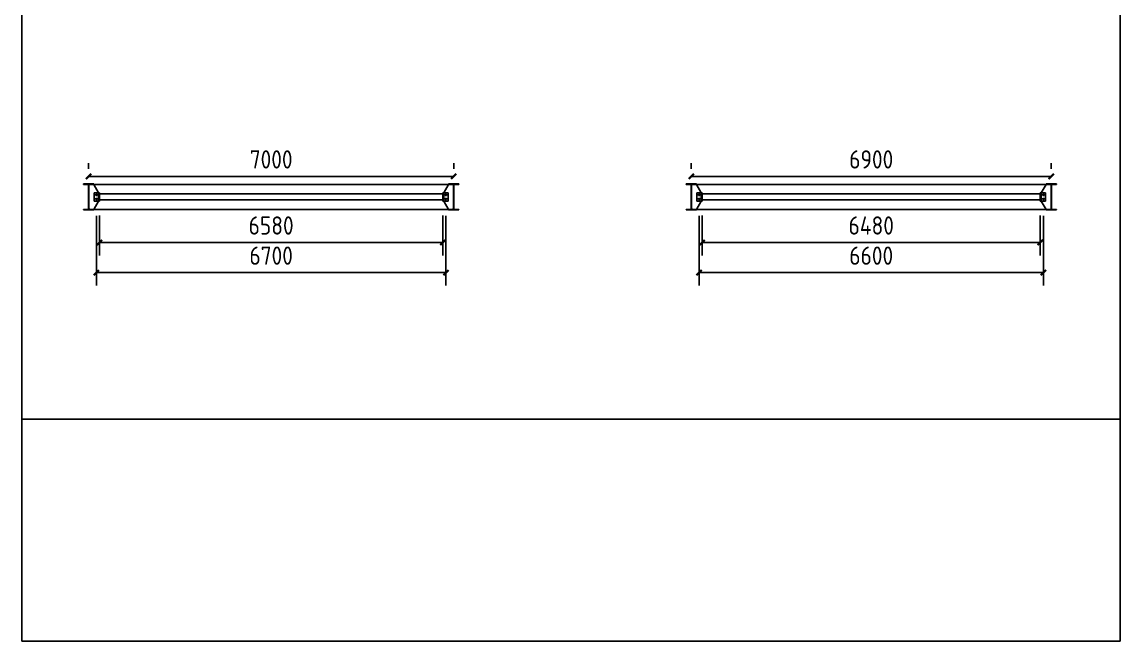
# Model space of a CAD drawing. Extents: x 102162 to 621267, y -39398 to 328893.
# Drawn here: x 176412 to 197458, y -3604 to 8265 of the extents above; entities that cross this region are included whole.
import ezdxf

# ---------------------------------------------------------------- set-up
doc = ezdxf.new("R2010")
doc.units = 0
doc.header["$LTSCALE"] = 1000
doc.header["$MEASUREMENT"] = 0
doc.styles.get("Standard").update_dxf_attribs({"font": 'gbenor.shx', "bigfont": 'gbcbig.shx'})
doc.dimstyles.get("Standard").update_dxf_attribs({"dimscale": 100, "dimtxt": 3.5, "dimasz": 1, "dimexe": 2.5, "dimexo": 3, "dimgap": 1.5, "dimtad": 1, "dimdec": 0, "dimzin": 0, "dimdsep": 46, "dimtxsty": 'Standard', "dimblk": 'ARCHTICK', "dimcen": 0.09, "dimadec": 0, "dimazin": 0, "dimtfac": 1, "dimtdec": 0, "dimtix": 1, "dimtmove": 2, "dimatfit": 3, "dimfxl": 1, "dimtolj": 1, "dimtzin": 0, "dimarcsym": 0})

# ---------------------------------------------------------------- blocks, each defined once
blk = doc.blocks.new('_ArchTick')
at = {"color": 0, "linetype": 'ByBlock', "const_width": 0.4}
blk.add_lwpolyline([(-0.5, -0.5), (0.5, 0.5)], dxfattribs=at)
blk = doc.blocks.new('*D3177')
at = {"color": 0, "lineweight": -2}
for p, q in [((177688, 5451), (177688, 5555)), ((184688, 5451), (184688, 5555)), ((184688, 5305), (177688, 5305))]:
    blk.add_line(p, q, dxfattribs=at)
at = {"layer": 'Defpoints', "color": 0}
for p in [(177688, 5305), (177688, 5151), (184688, 5151)]:
    blk.add_point(p, dxfattribs=at)
at = {"color": 0, "lineweight": -2, "xscale": 100, "yscale": 100, "zscale": 100, "rotation": 180}
blk.add_blockref('_ArchTick', (177688, 5305), dxfattribs=at)
at = {"color": 0, "lineweight": -2, "xscale": 100, "yscale": 100, "zscale": 100}
blk.add_blockref('_ArchTick', (184688, 5305), dxfattribs=at)
at = {"color": 0, "insert": (181188, 5630), "char_height": 350, "attachment_point": 5}
blk.add_mtext('\\A1;7000', dxfattribs=at)
blk = doc.blocks.new('*D3197')
at = {"color": 0, "lineweight": -2}
for p, q in [((177898, 4554), (177898, 3788)), ((184478, 4554), (184478, 3788)), ((184478, 4038), (177898, 4038))]:
    blk.add_line(p, q, dxfattribs=at)
at = {"layer": 'Defpoints', "color": 0}
for p in [(177898, 4854), (184478, 4854), (177898, 4038)]:
    blk.add_point(p, dxfattribs=at)
at = {"color": 0, "lineweight": -2, "xscale": 100, "yscale": 100, "zscale": 100, "rotation": 180}
blk.add_blockref('_ArchTick', (177898, 4038), dxfattribs=at)
at = {"color": 0, "lineweight": -2, "xscale": 100, "yscale": 100, "zscale": 100}
blk.add_blockref('_ArchTick', (184478, 4038), dxfattribs=at)
at = {"color": 0, "insert": (181188, 4363), "char_height": 350, "attachment_point": 5}
blk.add_mtext('\\A1;6580', dxfattribs=at)
blk = doc.blocks.new('*D3198')
at = {"color": 0, "lineweight": -2}
for p, q in [((177838, 4547), (177838, 3210)), ((184538, 4547), (184538, 3210)), ((177838, 3460), (184538, 3460))]:
    blk.add_line(p, q, dxfattribs=at)
at = {"layer": 'Defpoints', "color": 0}
for p in [(177838, 4847), (184538, 4847), (184538, 3460)]:
    blk.add_point(p, dxfattribs=at)
at = {"color": 0, "lineweight": -2, "xscale": 100, "yscale": 100, "zscale": 100, "rotation": 180}
blk.add_blockref('_ArchTick', (177838, 3460), dxfattribs=at)
at = {"color": 0, "lineweight": -2, "xscale": 100, "yscale": 100, "zscale": 100}
blk.add_blockref('_ArchTick', (184538, 3460), dxfattribs=at)
at = {"color": 0, "insert": (181188, 3785), "char_height": 350, "attachment_point": 5}
blk.add_mtext('\\A1;6700', dxfattribs=at)
blk = doc.blocks.new('*D3199')
at = {"color": 0, "lineweight": -2}
for p, q in [((189240, 5451), (189240, 5555)), ((196140, 5451), (196140, 5555)), ((196140, 5305), (189240, 5305))]:
    blk.add_line(p, q, dxfattribs=at)
at = {"layer": 'Defpoints', "color": 0}
for p in [(189240, 5305), (189240, 5151), (196140, 5151)]:
    blk.add_point(p, dxfattribs=at)
at = {"color": 0, "lineweight": -2, "xscale": 100, "yscale": 100, "zscale": 100, "rotation": 180}
blk.add_blockref('_ArchTick', (189240, 5305), dxfattribs=at)
at = {"color": 0, "lineweight": -2, "xscale": 100, "yscale": 100, "zscale": 100}
blk.add_blockref('_ArchTick', (196140, 5305), dxfattribs=at)
at = {"color": 0, "insert": (192690, 5630), "char_height": 350, "attachment_point": 5}
blk.add_mtext('\\A1;6900', dxfattribs=at)
blk = doc.blocks.new('*D3200')
at = {"color": 0, "lineweight": -2}
for p, q in [((189450, 4554), (189450, 3788)), ((195930, 4554), (195930, 3788)), ((195930, 4038), (189450, 4038))]:
    blk.add_line(p, q, dxfattribs=at)
at = {"layer": 'Defpoints', "color": 0}
for p in [(189450, 4854), (195930, 4854), (189450, 4038)]:
    blk.add_point(p, dxfattribs=at)
at = {"color": 0, "lineweight": -2, "xscale": 100, "yscale": 100, "zscale": 100, "rotation": 180}
blk.add_blockref('_ArchTick', (189450, 4038), dxfattribs=at)
at = {"color": 0, "lineweight": -2, "xscale": 100, "yscale": 100, "zscale": 100}
blk.add_blockref('_ArchTick', (195930, 4038), dxfattribs=at)
at = {"color": 0, "insert": (192690, 4363), "char_height": 350, "attachment_point": 5}
blk.add_mtext('\\A1;6480', dxfattribs=at)
blk = doc.blocks.new('*D3201')
at = {"color": 0, "lineweight": -2}
for p, q in [((189390, 4547), (189390, 3210)), ((195990, 4547), (195990, 3210)), ((189390, 3460), (195990, 3460))]:
    blk.add_line(p, q, dxfattribs=at)
at = {"layer": 'Defpoints', "color": 0}
for p in [(189390, 4847), (195990, 4847), (195990, 3460)]:
    blk.add_point(p, dxfattribs=at)
at = {"color": 0, "lineweight": -2, "xscale": 100, "yscale": 100, "zscale": 100, "rotation": 180}
blk.add_blockref('_ArchTick', (189390, 3460), dxfattribs=at)
at = {"color": 0, "lineweight": -2, "xscale": 100, "yscale": 100, "zscale": 100}
blk.add_blockref('_ArchTick', (195990, 3460), dxfattribs=at)
at = {"color": 0, "insert": (192690, 3785), "char_height": 350, "attachment_point": 5}
blk.add_mtext('\\A1;6600', dxfattribs=at)

msp = doc.modelspace()

# ---------------------------------------------------------------- linework, layer by layer
at = {"color": 4}
for p, q in [((177691.3, 5161.4), (177588.3, 5161.4)), ((177588.3, 5151.4), (177691.3, 5151.4)), ((177685.3, 5151.4), (177685.3, 4671.4)), ((177788.3, 5161.4), (177691.3, 5161.4)), ((177691.3, 5151.4), (177691.3, 4671.4)), ((177788.3, 5151.4), (177691.3, 5151.4)), ((177788.3, 5161.4), (177788.3, 5151.4)), ((184588.3, 5161.4), (184685.3, 5161.4)), ((184588.3, 5161.4), (184588.3, 5151.4)), ((184588.3, 5151.4), (184685.3, 5151.4)), ((184685.3, 5161.4), (184788.3, 5161.4)), ((184685.3, 5151.4), (184685.3, 4671.4)), ((184788.3, 5151.4), (184685.3, 5151.4)), ((184691.3, 5151.4), (184691.3, 4671.4)), ((189242.6, 5161.4), (189139.6, 5161.4)), ((189139.6, 5151.4), (189242.6, 5151.4)), ((189236.6, 5151.4), (189236.6, 4671.4)), ((189339.6, 5161.4), (189242.6, 5161.4)), ((189242.6, 5151.4), (189242.6, 4671.4)), ((189339.6, 5151.4), (189242.6, 5151.4)), ((189339.6, 5161.4), (189339.6, 5151.4)), ((196039.6, 5161.4), (196136.6, 5161.4)), ((196039.6, 5161.4), (196039.6, 5151.4)), ((196039.6, 5151.4), (196136.6, 5151.4)), ((196136.6, 5161.4), (196239.6, 5161.4)), ((196136.6, 5151.4), (196136.6, 4671.4)), ((196239.6, 5151.4), (196136.6, 5151.4)), ((196142.6, 5151.4), (196142.6, 4671.4)), ((177588.3, 4661.4), (177588.3, 4671.4)), ((177588.3, 4671.4), (177691.3, 4671.4)), ((177691.3, 4661.4), (177588.3, 4661.4)), ((177691.3, 4671.4), (177788.3, 4671.4)), ((177691.3, 4661.4), (177788.3, 4661.4)), ((177788.3, 4661.4), (177788.3, 4671.4)), ((184685.3, 4671.4), (184588.3, 4671.4)), ((184588.3, 4661.4), (184588.3, 4671.4)), ((184685.3, 4661.4), (184588.3, 4661.4)), ((184788.3, 4671.4), (184685.3, 4671.4)), ((184685.3, 4661.4), (184788.3, 4661.4)), ((184788.3, 4661.4), (184788.3, 4671.4)), ((189139.6, 4661.4), (189139.6, 4671.4)), ((189139.6, 4671.4), (189242.6, 4671.4)), ((189242.6, 4661.4), (189139.6, 4661.4)), ((189242.6, 4671.4), (189339.6, 4671.4)), ((189242.6, 4661.4), (189339.6, 4661.4)), ((189339.6, 4661.4), (189339.6, 4671.4)), ((196136.6, 4671.4), (196039.6, 4671.4)), ((196039.6, 4661.4), (196039.6, 4671.4)), ((196136.6, 4661.4), (196039.6, 4661.4)), ((196239.6, 4671.4), (196136.6, 4671.4)), ((196136.6, 4661.4), (196239.6, 4661.4)), ((196239.6, 4661.4), (196239.6, 4671.4))]:
    msp.add_line(p, q, dxfattribs=at)
for p, q in [((177588.3, 5161.4), (177588.3, 5151.4)), ((177688.3, 5151.4), (184688.3, 5151.4)), ((177788.3, 5151.4), (177878.3, 4991.4)), ((184588.3, 5151.4), (184498.3, 4991.4)), ((184788.3, 5161.4), (184788.3, 5151.4)), ((189139.6, 5161.4), (189139.6, 5151.4)), ((189239.6, 5151.4), (196139.6, 5151.4)), ((189339.6, 5151.4), (189429.6, 4991.4)), ((196039.6, 5151.4), (195949.6, 4991.4)), ((196239.6, 5161.4), (196239.6, 5151.4)), ((177898.3, 4968.4), (184478.3, 4968.4)), ((177898.3, 4854.4), (184478.3, 4854.4)), ((189449.6, 4968.4), (195929.6, 4968.4)), ((189449.6, 4854.4), (195929.6, 4854.4)), ((177688.3, 4671.4), (184688.3, 4671.4)), ((177788.3, 4671.4), (177878.3, 4831.4)), ((184588.3, 4671.4), (184498.3, 4831.4)), ((189239.6, 4671.4), (196139.6, 4671.4)), ((189339.6, 4671.4), (189429.6, 4831.4)), ((196039.6, 4671.4), (195949.6, 4831.4))]:
    msp.add_line(p, q)
at = {"color": 1}
for p, q in [((177688.3, 5151.4), (177688.3, 4671.4)), ((184688.3, 5151.4), (184688.3, 4671.4)), ((189239.6, 5151.4), (189239.6, 4671.4)), ((196139.6, 5151.4), (196139.6, 4671.4))]:
    msp.add_line(p, q, dxfattribs=at)
at = {"color": 2}
for p, q in [((177706.3, 5151.4), (177691.3, 5136.4)), ((177691.3, 5151.4), (177691.3, 4671.4)), ((177788.3, 5151.4), (177691.3, 5151.4)), ((184670.3, 5151.4), (184685.3, 5136.4)), ((189257.6, 5151.4), (189242.6, 5136.4)), ((189242.6, 5151.4), (189242.6, 4671.4)), ((189339.6, 5151.4), (189242.6, 5151.4)), ((196121.6, 5151.4), (196136.6, 5136.4)), ((177862.3, 4951.4), (177814.3, 4951.4)), ((177862.3, 4951.4), (177814.3, 4951.4)), ((177862.3, 4951.4), (177814.3, 4951.4)), ((177862.3, 4871.4), (177814.3, 4871.4)), ((177862.3, 4871.4), (177814.3, 4871.4)), ((177862.3, 4871.4), (177814.3, 4871.4)), ((177838.3, 4927.4), (177838.3, 4975.4)), ((177838.3, 4927.4), (177838.3, 4975.4)), ((177838.3, 4927.4), (177838.3, 4975.4)), ((177838.3, 4847.4), (177838.3, 4895.4)), ((177838.3, 4847.4), (177838.3, 4895.4)), ((177838.3, 4847.4), (177838.3, 4895.4)), ((177878.3, 4831.4), (177878.3, 4991.4)), ((177878.3, 4831.4), (177878.3, 4991.4)), ((177878.3, 4831.4), (177878.3, 4991.4)), ((184498.3, 4831.4), (184498.3, 4991.4)), ((184498.3, 4831.4), (184498.3, 4991.4)), ((184498.3, 4831.4), (184498.3, 4991.4)), ((184514.3, 4951.4), (184562.3, 4951.4)), ((184514.3, 4951.4), (184562.3, 4951.4)), ((184514.3, 4951.4), (184562.3, 4951.4)), ((184514.3, 4871.4), (184562.3, 4871.4)), ((184514.3, 4871.4), (184562.3, 4871.4)), ((184514.3, 4871.4), (184562.3, 4871.4)), ((184538.3, 4927.4), (184538.3, 4975.4)), ((184538.3, 4927.4), (184538.3, 4975.4)), ((184538.3, 4927.4), (184538.3, 4975.4)), ((184538.3, 4847.4), (184538.3, 4895.4)), ((184538.3, 4847.4), (184538.3, 4895.4)), ((184538.3, 4847.4), (184538.3, 4895.4)), ((189413.6, 4951.4), (189365.6, 4951.4)), ((189413.6, 4951.4), (189365.6, 4951.4)), ((189413.6, 4951.4), (189365.6, 4951.4)), ((189413.6, 4871.4), (189365.6, 4871.4)), ((189413.6, 4871.4), (189365.6, 4871.4)), ((189413.6, 4871.4), (189365.6, 4871.4)), ((189389.6, 4927.4), (189389.6, 4975.4)), ((189389.6, 4927.4), (189389.6, 4975.4)), ((189389.6, 4927.4), (189389.6, 4975.4)), ((189389.6, 4847.4), (189389.6, 4895.4)), ((189389.6, 4847.4), (189389.6, 4895.4)), ((189389.6, 4847.4), (189389.6, 4895.4)), ((189429.6, 4831.4), (189429.6, 4991.4)), ((189429.6, 4831.4), (189429.6, 4991.4)), ((189429.6, 4831.4), (189429.6, 4991.4)), ((195949.6, 4831.4), (195949.6, 4991.4)), ((195949.6, 4831.4), (195949.6, 4991.4)), ((195949.6, 4831.4), (195949.6, 4991.4)), ((195965.6, 4951.4), (196013.6, 4951.4)), ((195965.6, 4951.4), (196013.6, 4951.4)), ((195965.6, 4951.4), (196013.6, 4951.4)), ((195965.6, 4871.4), (196013.6, 4871.4)), ((195965.6, 4871.4), (196013.6, 4871.4)), ((195965.6, 4871.4), (196013.6, 4871.4)), ((195989.6, 4927.4), (195989.6, 4975.4)), ((195989.6, 4927.4), (195989.6, 4975.4)), ((195989.6, 4927.4), (195989.6, 4975.4)), ((195989.6, 4847.4), (195989.6, 4895.4)), ((195989.6, 4847.4), (195989.6, 4895.4)), ((195989.6, 4847.4), (195989.6, 4895.4)), ((177691.3, 4686.4), (177706.3, 4671.4)), ((177691.3, 4671.4), (177788.3, 4671.4)), ((184685.3, 4686.4), (184670.3, 4671.4)), ((189242.6, 4686.4), (189257.6, 4671.4)), ((189242.6, 4671.4), (189339.6, 4671.4)), ((196136.6, 4686.4), (196121.6, 4671.4))]:
    msp.add_line(p, q, dxfattribs=at)
at = {"color": 6}
for p, q in [((177798.3, 4831.4), (177798.3, 4991.4)), ((177798.3, 4991.4), (177898.3, 4991.4)), ((177888.3, 4831.4), (177888.3, 4991.4)), ((177898.3, 4831.4), (177898.3, 4991.4)), ((184478.3, 4831.4), (184478.3, 4991.4)), ((184578.3, 4991.4), (184478.3, 4991.4)), ((184488.3, 4831.4), (184488.3, 4991.4)), ((184578.3, 4831.4), (184578.3, 4991.4)), ((189349.6, 4831.4), (189349.6, 4991.4)), ((189349.6, 4991.4), (189449.6, 4991.4)), ((189439.6, 4831.4), (189439.6, 4991.4)), ((189449.6, 4831.4), (189449.6, 4991.4)), ((195929.6, 4831.4), (195929.6, 4991.4)), ((196029.6, 4991.4), (195929.6, 4991.4)), ((195939.6, 4831.4), (195939.6, 4991.4)), ((196029.6, 4831.4), (196029.6, 4991.4)), ((177798.3, 4831.4), (177898.3, 4831.4)), ((184578.3, 4831.4), (184478.3, 4831.4)), ((189349.6, 4831.4), (189449.6, 4831.4)), ((196029.6, 4831.4), (195929.6, 4831.4))]:
    msp.add_line(p, q, dxfattribs=at)
for points in [[(176411.7, 23601.7), (197458.5, 23601.7), (197458.5, 650.7), (176411.7, 650.7)], [(176411.7, 650.7), (197458.5, 650.7), (197458.5, -3604), (176411.7, -3604)]]:
    msp.add_lwpolyline(points, close=True)
at = {"color": 2}
for centre in [(177838.3, 4951.4), (177838.3, 4951.4), (177838.3, 4951.4), (177838.3, 4871.4), (177838.3, 4871.4), (177838.3, 4871.4), (184538.3, 4951.4), (184538.3, 4951.4), (184538.3, 4951.4), (184538.3, 4871.4), (184538.3, 4871.4), (184538.3, 4871.4), (189389.6, 4951.4), (189389.6, 4951.4), (189389.6, 4951.4), (189389.6, 4871.4), (189389.6, 4871.4), (189389.6, 4871.4), (195989.6, 4951.4), (195989.6, 4951.4), (195989.6, 4951.4), (195989.6, 4871.4), (195989.6, 4871.4), (195989.6, 4871.4)]:
    msp.add_circle(centre, 9, dxfattribs=at)

# ---------------------------------------------------------------- dimensions: what is measured, and where the dimension line sits
for p1, p2, distance, picture, middle in [((184688.3, 5151.4), (177688.3, 5151.4), -154, '*D3177', (181188.3, 5630.4)), ((196139.6, 5151.4), (189239.6, 5151.4), -154, '*D3199', (192689.6, 5630.4)), ((184478.3, 4854.4), (177898.3, 4854.4), 816.8, '*D3197', (181188.3, 4362.6)), ((195929.6, 4854.4), (189449.6, 4854.4), 816.8, '*D3200', (192689.6, 4362.6))]:
    dim = msp.add_aligned_dim(p1=p1, p2=p2, distance=distance, dimstyle='Standard')
    dim.commit()
    dim.dimension.update_dxf_attribs({"geometry": picture, "text_midpoint": middle})
for base, p1, p2, picture, middle in [((184538.3, 3459.6), (177838.3, 4847.4), (184538.3, 4847.4), '*D3198', (181188.3, 3784.6)), ((195989.6, 3459.6), (189389.6, 4847.4), (195989.6, 4847.4), '*D3201', (192689.6, 3784.6))]:
    dim = msp.add_linear_dim(base=base, p1=p1, p2=p2, dimstyle='Standard')
    dim.commit()
    dim.dimension.update_dxf_attribs({"geometry": picture, "text_midpoint": middle})

doc.saveas('drawing.dxf')
